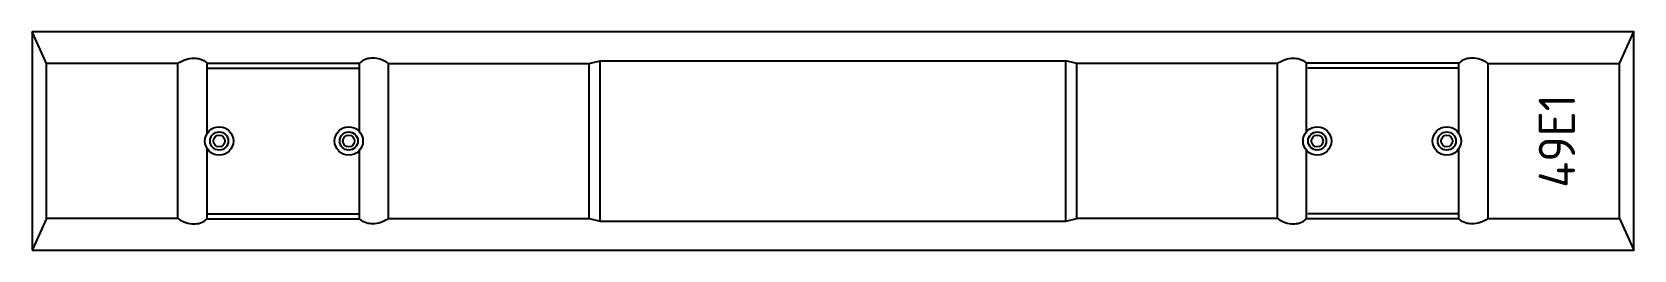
# Model space of a CAD drawing. Header units: metres. Extents: x -1.1 to 1.1, y -0.15 to 0.15.
import ezdxf
from ezdxf.enums import TextEntityAlignment as Align

# ---------------------------------------------------------------- set-up
doc = ezdxf.new("R2010")
doc.units = ezdxf.units.M
doc.styles.add('NLCS-ISO', font='NLCS-ISO.ttf')

msp = doc.modelspace()

# ---------------------------------------------------------------- linework, layer by layer
for p, q in [((-1.08, 0.1065), (-1.1, 0.15)), ((1.08, 0.1065), (1.1, 0.15)), ((-0.3347, 0.1065), (-0.3197, 0.1105)), ((-0.3197, -0.1105), (-0.3197, 0.1105)), ((-0.3197, 0.1105), (0.3197, 0.1105)), ((0.3197, -0.1105), (0.3197, 0.1105)), ((0.3347, 0.1065), (0.3197, 0.1105)), ((-1.08, -0.1065), (-1.08, 0.1065)), ((-0.8996, 0.1065), (-1.08, 0.1065)), ((-0.8996, -0.1065), (-0.8996, 0.1065)), ((-0.8595, 0.107), (-0.6505, 0.107)), ((-0.8595, 0.0103), (-0.8595, 0.107)), ((-0.858, 0.1), (-0.652, 0.1)), ((-0.6505, 0.013), (-0.6505, 0.107)), ((-0.6104, -0.1065), (-0.6104, 0.1065)), ((-0.6104, 0.1065), (-0.3347, 0.1065)), ((-0.3347, -0.1065), (-0.3347, 0.1065)), ((0.6104, 0.1065), (0.3347, 0.1065)), ((0.3347, -0.1065), (0.3347, 0.1065)), ((0.6104, -0.1065), (0.6104, 0.1065)), ((0.8595, 0.107), (0.6505, 0.107)), ((0.6505, 0.013), (0.6505, 0.107)), ((0.858, 0.1), (0.652, 0.1)), ((0.8595, 0.0103), (0.8595, 0.107)), ((0.8996, -0.1065), (0.8996, 0.1065)), ((0.8996, 0.1065), (1.08, 0.1065)), ((1.08, -0.1065), (1.08, 0.1065)), ((-0.8595, -0.107), (-0.8595, -0.0103)), ((-0.6505, -0.107), (-0.6505, -0.013)), ((0.6505, -0.107), (0.6505, -0.013)), ((0.8595, -0.107), (0.8595, -0.0103)), ((-1.08, -0.1065), (-1.1, -0.15)), ((-0.8996, -0.1065), (-1.08, -0.1065)), ((-0.8595, -0.107), (-0.6505, -0.107)), ((-0.858, -0.1), (-0.652, -0.1)), ((-0.6104, -0.1065), (-0.3347, -0.1065)), ((-0.3347, -0.1065), (-0.3197, -0.1105)), ((0.3197, -0.1105), (0.3347, -0.1065)), ((0.6104, -0.1065), (0.3347, -0.1065)), ((0.8595, -0.107), (0.6505, -0.107)), ((0.858, -0.1), (0.652, -0.1)), ((0.8996, -0.1065), (1.08, -0.1065)), ((1.08, -0.1065), (1.1, -0.15)), ((-0.3197, -0.1105), (0.3197, -0.1105))]:
    msp.add_line(p, q)
at = {"flags": 128}
msp.add_lwpolyline([(-1.1, -0.15), (1.1, -0.15), (1.1, 0.15), (-1.1, 0.15)], close=True, dxfattribs=at)
for centre, radius in [((-0.843, 0), 0.0195), ((-0.843, 0), 0.0125), ((-0.843, 0), 0.008), ((-0.665, 0), 0.0195), ((-0.665, 0), 0.0125), ((-0.665, 0), 0.008), ((0.665, 0), 0.0195), ((0.665, 0), 0.0125), ((0.665, 0), 0.008), ((0.843, 0), 0.0195), ((0.843, 0), 0.0125), ((0.843, 0), 0.008)]:
    msp.add_circle(centre, radius)
for points in [[(-0.8996, 0.1065), (-0.8924, 0.1119), (-0.8792, 0.1153), (-0.8657, 0.113), (-0.8595, 0.107)], [(-0.6104, 0.1065), (-0.6176, 0.1119), (-0.6308, 0.1153), (-0.6443, 0.113), (-0.6505, 0.107)], [(0.6104, 0.1065), (0.6176, 0.1119), (0.6308, 0.1153), (0.6443, 0.113), (0.6505, 0.107)], [(0.8996, 0.1065), (0.8925, 0.1119), (0.8792, 0.1153), (0.8657, 0.113), (0.8595, 0.107)], [(-0.8996, -0.1065), (-0.8924, -0.1119), (-0.8792, -0.1153), (-0.8657, -0.113), (-0.8595, -0.107)], [(-0.6104, -0.1065), (-0.6176, -0.1119), (-0.6308, -0.1153), (-0.6443, -0.113), (-0.6505, -0.107)], [(0.6104, -0.1065), (0.6176, -0.1119), (0.6308, -0.1153), (0.6443, -0.113), (0.6505, -0.107)], [(0.8996, -0.1065), (0.8925, -0.1119), (0.8792, -0.1153), (0.8657, -0.113), (0.8595, -0.107)]]:
    msp.add_open_spline(points, degree=3, knots=[0, 0, 0, 0, 0.541538, 1, 1, 1, 1])

# ---------------------------------------------------------------- texts
at = {"style": 'NLCS-ISO'}
msp.add_text('49E1', height=0.05, rotation=90, dxfattribs=at).set_placement((0.9942, 0.0001), align=Align.MIDDLE_CENTER)

doc.saveas('drawing.dxf')
